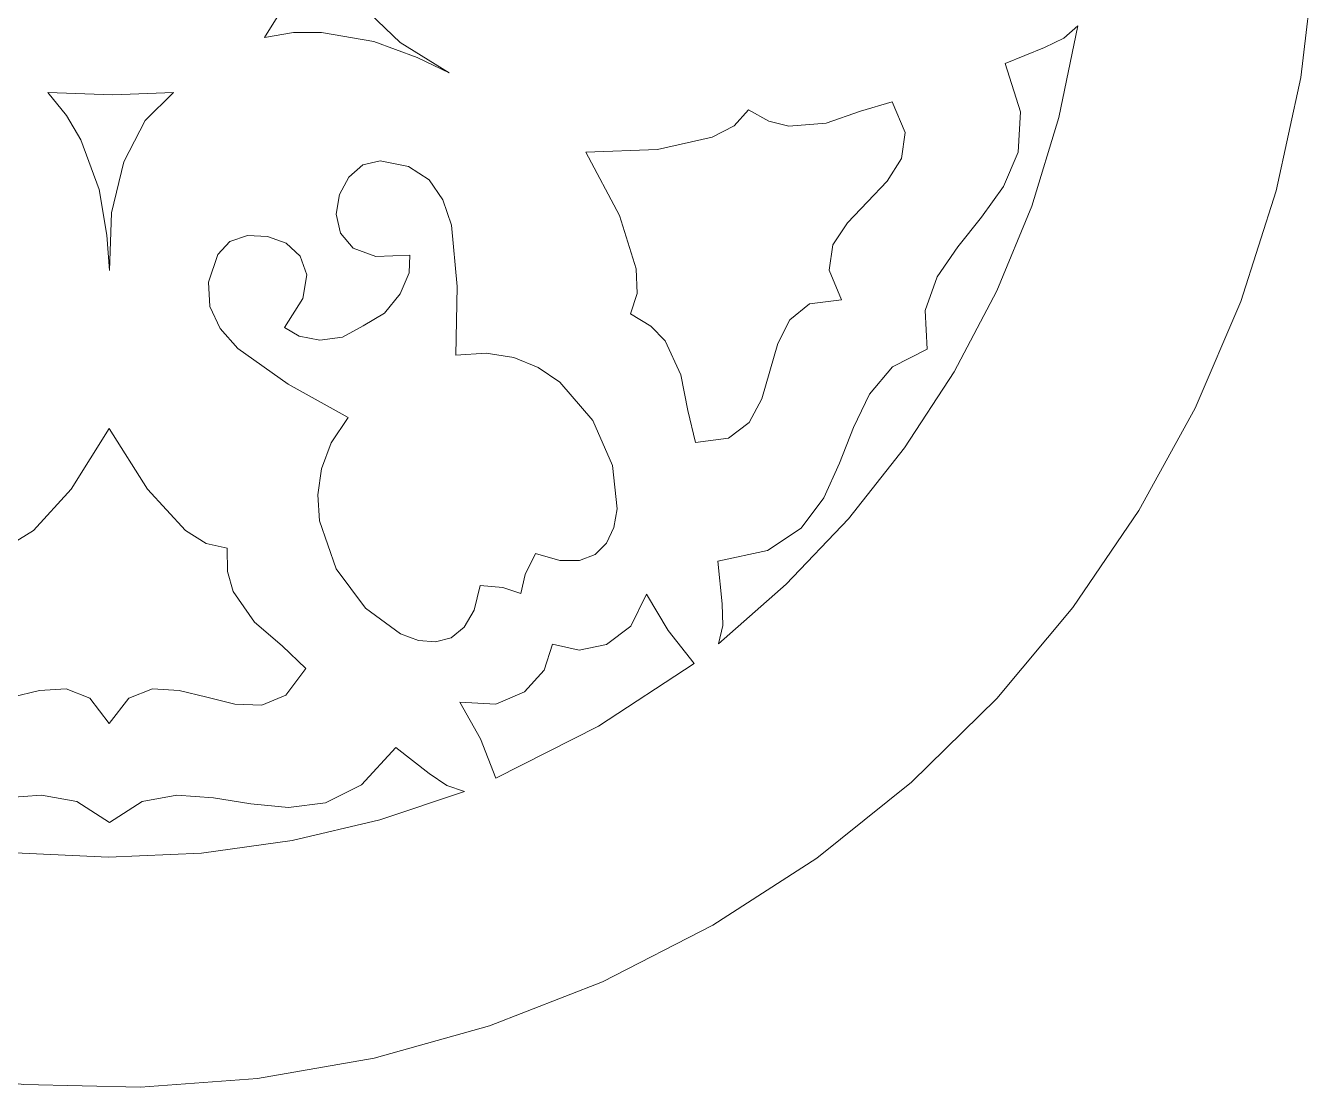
# Model space of a CAD drawing. Header units: millimetres. Extents: x -177 to 176, y -151 to 151.
# Drawn here: x -140.76 to -101.15, y -149.84 to -117.3 of the extents above; entities that cross this region are included whole.
import ezdxf

# ---------------------------------------------------------------- set-up
doc = ezdxf.new("R2010")
doc.units = ezdxf.units.MM
doc.header["$MEASUREMENT"] = 0
doc.layers.add('layer 1', color=7, linetype='Continuous')

msp = doc.modelspace()

# ---------------------------------------------------------------- linework, layer by layer
at = {"layer": 'layer 1', "color": 1, "lineweight": 9}
for points, knots in [([(-119.6894, -144.8774), (-119.6894, -144.8774), (-123.0697, -146.6079), (-123.0697, -146.6079), (-123.0697, -146.6079), (-123.0697, -146.6079), (-126.5404, -147.9629), (-126.5404, -147.9629), (-126.5404, -147.9629), (-126.5404, -147.9629), (-130.0762, -148.9488), (-130.0762, -148.9488), (-130.0762, -148.9488), (-130.0762, -148.9488), (-133.6514, -149.5725), (-133.6514, -149.5725), (-133.6514, -149.5725), (-133.6514, -149.5725), (-137.2407, -149.8411), (-137.2407, -149.8411), (-137.2407, -149.8411), (-137.2407, -149.8411), (-140.8183, -149.7614), (-140.8183, -149.7614), (-140.8183, -149.7614), (-140.8183, -149.7614), (-144.3591, -149.3399), (-144.3591, -149.3399), (-144.3591, -149.3399), (-144.3591, -149.3399), (-147.8375, -148.5835), (-147.8375, -148.5835), (-147.8375, -148.5835), (-147.8375, -148.5835), (-151.2281, -147.4994), (-151.2281, -147.4994), (-151.2281, -147.4994), (-151.2281, -147.4994), (-154.5052, -146.0941), (-154.5052, -146.0941), (-154.5052, -146.0941), (-154.5052, -146.0941), (-157.6436, -144.3744), (-157.6436, -144.3744), (-157.6436, -144.3744), (-157.6436, -144.3744), (-160.6177, -142.3472), (-160.6177, -142.3472), (-160.6177, -142.3472), (-160.6177, -142.3472), (-163.402, -140.0195), (-163.402, -140.0195), (-163.402, -140.0195), (-163.402, -140.0195), (-165.9714, -137.3979), (-165.9714, -137.3979), (-165.9714, -137.3979), (-165.9714, -137.3979), (-168.2997, -134.4892), (-168.2997, -134.4892), (-168.2997, -134.4892), (-168.2997, -134.4892), (-170.3619, -131.3004), (-170.3619, -131.3004), (-170.3619, -131.3004), (-170.3619, -131.3004), (-172.0925, -127.92), (-172.0925, -127.92), (-172.0925, -127.92), (-172.0925, -127.92), (-173.4473, -124.4491), (-173.4473, -124.4491), (-173.4473, -124.4491), (-173.4473, -124.4491), (-174.4333, -120.9133), (-174.4333, -120.9133), (-174.4333, -120.9133), (-174.4333, -120.9133), (-175.0571, -117.3383), (-175.0571, -117.3383), (-175.0571, -117.3383), (-175.0571, -117.3383), (-175.3258, -113.749), (-175.3258, -113.749), (-175.3258, -113.749), (-175.3258, -113.749), (-175.2459, -110.1712), (-175.2459, -110.1712), (-175.2459, -110.1712), (-175.2459, -110.1712), (-174.8244, -106.6304), (-174.8244, -106.6304), (-174.8244, -106.6304), (-174.8244, -106.6304), (-174.0683, -103.1522), (-174.0683, -103.1522), (-174.0683, -103.1522), (-174.0683, -103.1522), (-172.984, -99.7615), (-172.984, -99.7615), (-172.984, -99.7615), (-172.984, -99.7615), (-171.5786, -96.4844), (-171.5786, -96.4844), (-171.5786, -96.4844), (-171.5786, -96.4844), (-169.8591, -93.346), (-169.8591, -93.346), (-169.8591, -93.346), (-169.8591, -93.346), (-167.8317, -90.372), (-167.8317, -90.372), (-167.8317, -90.372), (-167.8317, -90.372), (-165.5041, -87.5876), (-165.5041, -87.5876), (-165.5041, -87.5876), (-165.5041, -87.5876), (-162.8824, -85.0184), (-162.8824, -85.0184), (-162.8824, -85.0184), (-162.8824, -85.0184), (-159.9738, -82.69), (-159.9738, -82.69), (-159.9738, -82.69), (-159.9738, -82.69), (-156.7848, -80.6279), (-156.7848, -80.6279), (-156.7848, -80.6279), (-156.7848, -80.6279), (-153.4044, -78.8973), (-153.4044, -78.8973), (-153.4044, -78.8973), (-153.4044, -78.8973), (-149.9338, -77.5423), (-149.9338, -77.5423), (-149.9338, -77.5423), (-149.9338, -77.5423), (-146.398, -76.5565), (-146.398, -76.5565), (-146.398, -76.5565), (-146.398, -76.5565), (-142.8228, -75.9325), (-142.8228, -75.9325), (-142.8228, -75.9325), (-142.8228, -75.9325), (-139.2336, -75.6639), (-139.2336, -75.6639), (-139.2336, -75.6639), (-139.2336, -75.6639), (-135.656, -75.7439), (-135.656, -75.7439), (-135.656, -75.7439), (-135.656, -75.7439), (-132.115, -76.1652), (-132.115, -76.1652), (-132.115, -76.1652), (-132.115, -76.1652), (-128.6367, -76.9214), (-128.6367, -76.9214), (-128.6367, -76.9214), (-128.6367, -76.9214), (-125.2461, -78.0057), (-125.2461, -78.0057), (-125.2461, -78.0057), (-125.2461, -78.0057), (-121.969, -79.4112), (-121.969, -79.4112), (-121.969, -79.4112), (-121.969, -79.4112), (-118.8306, -81.1306), (-118.8306, -81.1306), (-118.8306, -81.1306), (-118.8306, -81.1306), (-115.8564, -83.1578), (-115.8564, -83.1578), (-115.8564, -83.1578), (-115.8564, -83.1578), (-113.0723, -85.4857), (-113.0723, -85.4857), (-113.0723, -85.4857), (-113.0723, -85.4857), (-110.5031, -88.1072), (-110.5031, -88.1072), (-110.5031, -88.1072), (-110.5031, -88.1072), (-108.1744, -91.016), (-108.1744, -91.016), (-108.1744, -91.016), (-108.1744, -91.016), (-106.1122, -94.2048), (-106.1122, -94.2048), (-106.1122, -94.2048), (-106.1122, -94.2048), (-104.3816, -97.5852), (-104.3816, -97.5852), (-104.3816, -97.5852), (-104.3816, -97.5852), (-103.0269, -101.0559), (-103.0269, -101.0559), (-103.0269, -101.0559), (-103.0269, -101.0559), (-102.0408, -104.5917), (-102.0408, -104.5917), (-102.0408, -104.5917), (-102.0408, -104.5917), (-101.4171, -108.1669), (-101.4171, -108.1669), (-101.4171, -108.1669), (-101.4171, -108.1669), (-101.1485, -111.7559), (-101.1485, -111.7559), (-101.1485, -111.7559), (-101.1485, -111.7559), (-101.2283, -115.3338), (-101.2283, -115.3338), (-101.2283, -115.3338), (-101.2283, -115.3338), (-101.6498, -118.8746), (-101.6498, -118.8746), (-101.6498, -118.8746), (-101.6498, -118.8746), (-102.406, -122.3528), (-102.406, -122.3528), (-102.406, -122.3528), (-102.406, -122.3528), (-103.4902, -125.7435), (-103.4902, -125.7435), (-103.4902, -125.7435), (-103.4902, -125.7435), (-104.8955, -129.0206), (-104.8955, -129.0206), (-104.8955, -129.0206), (-104.8955, -129.0206), (-106.6151, -132.1592), (-106.6151, -132.1592), (-106.6151, -132.1592), (-106.6151, -132.1592), (-108.6423, -135.1332), (-108.6423, -135.1332), (-108.6423, -135.1332), (-108.6423, -135.1332), (-110.9702, -137.9176), (-110.9702, -137.9176), (-110.9702, -137.9176), (-110.9702, -137.9176), (-113.5919, -140.4867), (-113.5919, -140.4867), (-113.5919, -140.4867), (-113.5919, -140.4867), (-116.5005, -142.8151), (-116.5005, -142.8151), (-116.5005, -142.8151), (-116.5005, -142.8151), (-119.6894, -144.8774), (-119.6894, -144.8774), (-119.6894, -144.8774), (-119.6894, -144.8774), (-119.6894, -144.8774), (-119.6894, -144.8774)], [0, 0, 0, 0, 0.0151515, 0.0151515, 0.0151515, 0.0151515, 0.030303, 0.030303, 0.030303, 0.030303, 0.0454545, 0.0454545, 0.0454545, 0.0454545, 0.0606061, 0.0606061, 0.0606061, 0.0606061, 0.0757576, 0.0757576, 0.0757576, 0.0757576, 0.0909091, 0.0909091, 0.0909091, 0.0909091, 0.1060606, 0.1060606, 0.1060606, 0.1060606, 0.1212121, 0.1212121, 0.1212121, 0.1212121, 0.1363636, 0.1363636, 0.1363636, 0.1363636, 0.1515152, 0.1515152, 0.1515152, 0.1515152, 0.1666667, 0.1666667, 0.1666667, 0.1666667, 0.1818182, 0.1818182, 0.1818182, 0.1818182, 0.1969697, 0.1969697, 0.1969697, 0.1969697, 0.2121212, 0.2121212, 0.2121212, 0.2121212, 0.2272727, 0.2272727, 0.2272727, 0.2272727, 0.2424242, 0.2424242, 0.2424242, 0.2424242, 0.2575758, 0.2575758, 0.2575758, 0.2575758, 0.2727273, 0.2727273, 0.2727273, 0.2727273, 0.2878788, 0.2878788, 0.2878788, 0.2878788, 0.3030303, 0.3030303, 0.3030303, 0.3030303, 0.3181818, 0.3181818, 0.3181818, 0.3181818, 0.3333333, 0.3333333, 0.3333333, 0.3333333, 0.3484848, 0.3484848, 0.3484848, 0.3484848, 0.3636364, 0.3636364, 0.3636364, 0.3636364, 0.3787879, 0.3787879, 0.3787879, 0.3787879, 0.3939394, 0.3939394, 0.3939394, 0.3939394, 0.4090909, 0.4090909, 0.4090909, 0.4090909, 0.4242424, 0.4242424, 0.4242424, 0.4242424, 0.4393939, 0.4393939, 0.4393939, 0.4393939, 0.4545455, 0.4545455, 0.4545455, 0.4545455, 0.469697, 0.469697, 0.469697, 0.469697, 0.4848485, 0.4848485, 0.4848485, 0.4848485, 0.5, 0.5, 0.5, 0.5, 0.5151515, 0.5151515, 0.5151515, 0.5151515, 0.530303, 0.530303, 0.530303, 0.530303, 0.5454545, 0.5454545, 0.5454545, 0.5454545, 0.5606061, 0.5606061, 0.5606061, 0.5606061, 0.5757576, 0.5757576, 0.5757576, 0.5757576, 0.5909091, 0.5909091, 0.5909091, 0.5909091, 0.6060606, 0.6060606, 0.6060606, 0.6060606, 0.6212121, 0.6212121, 0.6212121, 0.6212121, 0.6363636, 0.6363636, 0.6363636, 0.6363636, 0.6515152, 0.6515152, 0.6515152, 0.6515152, 0.6666667, 0.6666667, 0.6666667, 0.6666667, 0.6818182, 0.6818182, 0.6818182, 0.6818182, 0.6969697, 0.6969697, 0.6969697, 0.6969697, 0.7121212, 0.7121212, 0.7121212, 0.7121212, 0.7272727, 0.7272727, 0.7272727, 0.7272727, 0.7424242, 0.7424242, 0.7424242, 0.7424242, 0.7575758, 0.7575758, 0.7575758, 0.7575758, 0.7727273, 0.7727273, 0.7727273, 0.7727273, 0.7878788, 0.7878788, 0.7878788, 0.7878788, 0.8030303, 0.8030303, 0.8030303, 0.8030303, 0.8181818, 0.8181818, 0.8181818, 0.8181818, 0.8333333, 0.8333333, 0.8333333, 0.8333333, 0.8484848, 0.8484848, 0.8484848, 0.8484848, 0.8636364, 0.8636364, 0.8636364, 0.8636364, 0.8787879, 0.8787879, 0.8787879, 0.8787879, 0.8939394, 0.8939394, 0.8939394, 0.8939394, 0.9090909, 0.9090909, 0.9090909, 0.9090909, 0.9242424, 0.9242424, 0.9242424, 0.9242424, 0.9393939, 0.9393939, 0.9393939, 0.9393939, 0.9545455, 0.9545455, 0.9545455, 0.9545455, 0.969697, 0.969697, 0.969697, 0.969697, 1, 1, 1, 1]), ([(-132.3855, -115.9598), (-132.3855, -115.9598), (-133.4447, -117.6485), (-133.4447, -117.6485), (-133.4447, -117.6485), (-133.4447, -117.6485), (-132.5524, -117.5038), (-132.5524, -117.5038), (-132.5524, -117.5038), (-132.5524, -117.5038), (-131.6873, -117.4955), (-131.6873, -117.4955), (-131.6873, -117.4955), (-131.6873, -117.4955), (-130.0898, -117.777), (-130.0898, -117.777), (-130.0898, -117.777), (-130.0898, -117.777), (-128.752, -118.2663), (-128.752, -118.2663), (-128.752, -118.2663), (-128.752, -118.2663), (-127.7732, -118.7382), (-127.7732, -118.7382), (-127.7732, -118.7382), (-127.7732, -118.7382), (-129.2735, -117.8111), (-129.2735, -117.8111), (-129.2735, -117.8111), (-129.2735, -117.8111), (-130.44, -116.6967), (-130.44, -116.6967), (-130.44, -116.6967), (-130.44, -116.6967), (-131.2099, -115.4978), (-131.2099, -115.4978), (-131.2099, -115.4978), (-131.2099, -115.4978), (-131.5214, -114.3173), (-131.5214, -114.3173), (-131.5214, -114.3173), (-131.5214, -114.3173), (-132.3855, -115.9598), (-132.3855, -115.9598), (-132.3855, -115.9598), (-132.3855, -115.9598), (-132.3855, -115.9598), (-132.3855, -115.9598)], [0, 0, 0, 0, 0.0769231, 0.0769231, 0.0769231, 0.0769231, 0.1538462, 0.1538462, 0.1538462, 0.1538462, 0.2307692, 0.2307692, 0.2307692, 0.2307692, 0.3076923, 0.3076923, 0.3076923, 0.3076923, 0.3846154, 0.3846154, 0.3846154, 0.3846154, 0.4615385, 0.4615385, 0.4615385, 0.4615385, 0.5384615, 0.5384615, 0.5384615, 0.5384615, 0.6153846, 0.6153846, 0.6153846, 0.6153846, 0.6923077, 0.6923077, 0.6923077, 0.6923077, 0.7692308, 0.7692308, 0.7692308, 0.7692308, 0.8461538, 0.8461538, 0.8461538, 0.8461538, 1, 1, 1, 1]), ([(-108.4952, -117.2997), (-108.4952, -117.2997), (-108.9199, -117.6762), (-108.9199, -117.6762), (-108.9199, -117.6762), (-108.9199, -117.6762), (-109.5132, -117.964), (-109.5132, -117.964), (-109.5132, -117.964), (-109.5132, -117.964), (-110.7207, -118.4501), (-110.7207, -118.4501), (-110.7207, -118.4501), (-110.7207, -118.4501), (-110.25, -119.9314), (-110.25, -119.9314), (-110.25, -119.9314), (-110.25, -119.9314), (-110.3207, -121.1652), (-110.3207, -121.1652), (-110.3207, -121.1652), (-110.3207, -121.1652), (-110.7722, -122.2203), (-110.7722, -122.2203), (-110.7722, -122.2203), (-110.7722, -122.2203), (-111.4435, -123.1647), (-111.4435, -123.1647), (-111.4435, -123.1647), (-111.4435, -123.1647), (-112.1742, -124.0673), (-112.1742, -124.0673), (-112.1742, -124.0673), (-112.1742, -124.0673), (-112.8031, -124.9964), (-112.8031, -124.9964), (-112.8031, -124.9964), (-112.8031, -124.9964), (-113.1697, -126.0208), (-113.1697, -126.0208), (-113.1697, -126.0208), (-113.1697, -126.0208), (-113.113, -127.2087), (-113.113, -127.2087), (-113.113, -127.2087), (-113.113, -127.2087), (-114.1714, -127.756), (-114.1714, -127.756), (-114.1714, -127.756), (-114.1714, -127.756), (-114.879, -128.5921), (-114.879, -128.5921), (-114.879, -128.5921), (-114.879, -128.5921), (-115.3744, -129.6102), (-115.3744, -129.6102), (-115.3744, -129.6102), (-115.3744, -129.6102), (-115.7967, -130.7045), (-115.7967, -130.7045), (-115.7967, -130.7045), (-115.7967, -130.7045), (-116.2848, -131.7685), (-116.2848, -131.7685), (-116.2848, -131.7685), (-116.2848, -131.7685), (-116.9777, -132.6961), (-116.9777, -132.6961), (-116.9777, -132.6961), (-116.9777, -132.6961), (-118.0146, -133.3806), (-118.0146, -133.3806), (-118.0146, -133.3806), (-118.0146, -133.3806), (-119.5345, -133.7161), (-119.5345, -133.7161), (-119.5345, -133.7161), (-119.5345, -133.7161), (-119.3984, -135.0172), (-119.3984, -135.0172), (-119.3984, -135.0172), (-119.3984, -135.0172), (-119.3829, -135.683), (-119.3829, -135.683), (-119.3829, -135.683), (-119.3829, -135.683), (-119.5113, -136.2429), (-119.5113, -136.2429), (-119.5113, -136.2429), (-119.5113, -136.2429), (-117.4336, -134.421), (-117.4336, -134.421), (-117.4336, -134.421), (-117.4336, -134.421), (-115.5262, -132.4133), (-115.5262, -132.4133), (-115.5262, -132.4133), (-115.5262, -132.4133), (-113.8049, -130.2353), (-113.8049, -130.2353), (-113.8049, -130.2353), (-113.8049, -130.2353), (-112.284, -127.9009), (-112.284, -127.9009), (-112.284, -127.9009), (-112.284, -127.9009), (-110.9779, -125.4254), (-110.9779, -125.4254), (-110.9779, -125.4254), (-110.9779, -125.4254), (-109.9013, -122.8236), (-109.9013, -122.8236), (-109.9013, -122.8236), (-109.9013, -122.8236), (-109.0687, -120.1101), (-109.0687, -120.1101), (-109.0687, -120.1101), (-109.0687, -120.1101), (-108.4952, -117.2997), (-108.4952, -117.2997), (-108.4952, -117.2997), (-108.4952, -117.2997), (-108.4952, -117.2997), (-108.4952, -117.2997)], [0, 0, 0, 0, 0.03125, 0.03125, 0.03125, 0.03125, 0.0625, 0.0625, 0.0625, 0.0625, 0.09375, 0.09375, 0.09375, 0.09375, 0.125, 0.125, 0.125, 0.125, 0.15625, 0.15625, 0.15625, 0.15625, 0.1875, 0.1875, 0.1875, 0.1875, 0.21875, 0.21875, 0.21875, 0.21875, 0.25, 0.25, 0.25, 0.25, 0.28125, 0.28125, 0.28125, 0.28125, 0.3125, 0.3125, 0.3125, 0.3125, 0.34375, 0.34375, 0.34375, 0.34375, 0.375, 0.375, 0.375, 0.375, 0.40625, 0.40625, 0.40625, 0.40625, 0.4375, 0.4375, 0.4375, 0.4375, 0.46875, 0.46875, 0.46875, 0.46875, 0.5, 0.5, 0.5, 0.5, 0.53125, 0.53125, 0.53125, 0.53125, 0.5625, 0.5625, 0.5625, 0.5625, 0.59375, 0.59375, 0.59375, 0.59375, 0.625, 0.625, 0.625, 0.625, 0.65625, 0.65625, 0.65625, 0.65625, 0.6875, 0.6875, 0.6875, 0.6875, 0.71875, 0.71875, 0.71875, 0.71875, 0.75, 0.75, 0.75, 0.75, 0.78125, 0.78125, 0.78125, 0.78125, 0.8125, 0.8125, 0.8125, 0.8125, 0.84375, 0.84375, 0.84375, 0.84375, 0.875, 0.875, 0.875, 0.875, 0.90625, 0.90625, 0.90625, 0.90625, 0.9375, 0.9375, 0.9375, 0.9375, 1, 1, 1, 1]), ([(-138.091, -119.4135), (-138.091, -119.4135), (-140.083, -119.3404), (-140.083, -119.3404), (-140.083, -119.3404), (-140.083, -119.3404), (-139.5113, -120.0408), (-139.5113, -120.0408), (-139.5113, -120.0408), (-139.5113, -120.0408), (-139.0719, -120.7858), (-139.0719, -120.7858), (-139.0719, -120.7858), (-139.0719, -120.7858), (-138.5167, -122.3097), (-138.5167, -122.3097), (-138.5167, -122.3097), (-138.5167, -122.3097), (-138.2717, -123.7133), (-138.2717, -123.7133), (-138.2717, -123.7133), (-138.2717, -123.7133), (-138.191, -124.797), (-138.191, -124.797), (-138.191, -124.797), (-138.191, -124.797), (-138.1383, -123.034), (-138.1383, -123.034), (-138.1383, -123.034), (-138.1383, -123.034), (-137.7563, -121.4667), (-137.7563, -121.4667), (-137.7563, -121.4667), (-137.7563, -121.4667), (-137.1031, -120.2003), (-137.1031, -120.2003), (-137.1031, -120.2003), (-137.1031, -120.2003), (-136.2364, -119.3404), (-136.2364, -119.3404), (-136.2364, -119.3404), (-136.2364, -119.3404), (-138.091, -119.4135), (-138.091, -119.4135), (-138.091, -119.4135), (-138.091, -119.4135), (-138.091, -119.4135), (-138.091, -119.4135)], [0, 0, 0, 0, 0.0769231, 0.0769231, 0.0769231, 0.0769231, 0.1538462, 0.1538462, 0.1538462, 0.1538462, 0.2307692, 0.2307692, 0.2307692, 0.2307692, 0.3076923, 0.3076923, 0.3076923, 0.3076923, 0.3846154, 0.3846154, 0.3846154, 0.3846154, 0.4615385, 0.4615385, 0.4615385, 0.4615385, 0.5384615, 0.5384615, 0.5384615, 0.5384615, 0.6153846, 0.6153846, 0.6153846, 0.6153846, 0.6923077, 0.6923077, 0.6923077, 0.6923077, 0.7692308, 0.7692308, 0.7692308, 0.7692308, 0.8461538, 0.8461538, 0.8461538, 0.8461538, 1, 1, 1, 1]), ([(-115.7423, -125.6948), (-115.7423, -125.6948), (-116.7202, -125.8212), (-116.7202, -125.8212), (-116.7202, -125.8212), (-116.7202, -125.8212), (-117.3291, -126.3084), (-117.3291, -126.3084), (-117.3291, -126.3084), (-117.3291, -126.3084), (-117.6937, -127.036), (-117.6937, -127.036), (-117.6937, -127.036), (-117.6937, -127.036), (-117.9386, -127.8835), (-117.9386, -127.8835), (-117.9386, -127.8835), (-117.9386, -127.8835), (-118.1885, -128.731), (-118.1885, -128.731), (-118.1885, -128.731), (-118.1885, -128.731), (-118.5683, -129.4577), (-118.5683, -129.4577), (-118.5683, -129.4577), (-118.5683, -129.4577), (-119.2028, -129.9437), (-119.2028, -129.9437), (-119.2028, -129.9437), (-119.2028, -129.9437), (-120.2166, -130.0689), (-120.2166, -130.0689), (-120.2166, -130.0689), (-120.2166, -130.0689), (-120.4547, -129.0885), (-120.4547, -129.0885), (-120.4547, -129.0885), (-120.4547, -129.0885), (-120.6675, -127.9949), (-120.6675, -127.9949), (-120.6675, -127.9949), (-120.6675, -127.9949), (-121.1533, -126.9534), (-121.1533, -126.9534), (-121.1533, -126.9534), (-121.1533, -126.9534), (-121.592, -126.5041), (-121.592, -126.5041), (-121.592, -126.5041), (-121.592, -126.5041), (-122.2107, -126.1298), (-122.2107, -126.1298), (-122.2107, -126.1298), (-122.2107, -126.1298), (-122.0072, -125.5058), (-122.0072, -125.5058), (-122.0072, -125.5058), (-122.0072, -125.5058), (-122.0392, -124.7512), (-122.0392, -124.7512), (-122.0392, -124.7512), (-122.0392, -124.7512), (-122.5526, -123.1133), (-122.5526, -123.1133), (-122.5526, -123.1133), (-122.5526, -123.1133), (-123.5796, -121.1697), (-123.5796, -121.1697), (-123.5796, -121.1697), (-123.5796, -121.1697), (-121.3822, -121.086), (-121.3822, -121.086), (-121.3822, -121.086), (-121.3822, -121.086), (-119.7064, -120.7106), (-119.7064, -120.7106), (-119.7064, -120.7106), (-119.7064, -120.7106), (-119.0369, -120.3607), (-119.0369, -120.3607), (-119.0369, -120.3607), (-119.0369, -120.3607), (-118.598, -119.8725), (-118.598, -119.8725), (-118.598, -119.8725), (-118.598, -119.8725), (-117.9644, -120.2212), (-117.9644, -120.2212), (-117.9644, -120.2212), (-117.9644, -120.2212), (-117.3559, -120.3764), (-117.3559, -120.3764), (-117.3559, -120.3764), (-117.3559, -120.3764), (-116.211, -120.2763), (-116.211, -120.2763), (-116.211, -120.2763), (-116.211, -120.2763), (-115.1576, -119.9138), (-115.1576, -119.9138), (-115.1576, -119.9138), (-115.1576, -119.9138), (-114.1897, -119.6297), (-114.1897, -119.6297), (-114.1897, -119.6297), (-114.1897, -119.6297), (-113.7911, -120.5704), (-113.7911, -120.5704), (-113.7911, -120.5704), (-113.7911, -120.5704), (-113.895, -121.3632), (-113.895, -121.3632), (-113.895, -121.3632), (-113.895, -121.3632), (-114.3348, -122.0561), (-114.3348, -122.0561), (-114.3348, -122.0561), (-114.3348, -122.0561), (-114.9439, -122.6967), (-114.9439, -122.6967), (-114.9439, -122.6967), (-114.9439, -122.6967), (-115.5558, -123.333), (-115.5558, -123.333), (-115.5558, -123.333), (-115.5558, -123.333), (-116.004, -124.0131), (-116.004, -124.0131), (-116.004, -124.0131), (-116.004, -124.0131), (-116.1214, -124.7843), (-116.1214, -124.7843), (-116.1214, -124.7843), (-116.1214, -124.7843), (-115.7423, -125.6948), (-115.7423, -125.6948), (-115.7423, -125.6948), (-115.7423, -125.6948), (-115.7423, -125.6948), (-115.7423, -125.6948)], [0, 0, 0, 0, 0.0277778, 0.0277778, 0.0277778, 0.0277778, 0.0555556, 0.0555556, 0.0555556, 0.0555556, 0.0833333, 0.0833333, 0.0833333, 0.0833333, 0.1111111, 0.1111111, 0.1111111, 0.1111111, 0.1388889, 0.1388889, 0.1388889, 0.1388889, 0.1666667, 0.1666667, 0.1666667, 0.1666667, 0.1944444, 0.1944444, 0.1944444, 0.1944444, 0.2222222, 0.2222222, 0.2222222, 0.2222222, 0.25, 0.25, 0.25, 0.25, 0.2777778, 0.2777778, 0.2777778, 0.2777778, 0.3055556, 0.3055556, 0.3055556, 0.3055556, 0.3333333, 0.3333333, 0.3333333, 0.3333333, 0.3611111, 0.3611111, 0.3611111, 0.3611111, 0.3888889, 0.3888889, 0.3888889, 0.3888889, 0.4166667, 0.4166667, 0.4166667, 0.4166667, 0.4444444, 0.4444444, 0.4444444, 0.4444444, 0.4722222, 0.4722222, 0.4722222, 0.4722222, 0.5, 0.5, 0.5, 0.5, 0.5277778, 0.5277778, 0.5277778, 0.5277778, 0.5555556, 0.5555556, 0.5555556, 0.5555556, 0.5833333, 0.5833333, 0.5833333, 0.5833333, 0.6111111, 0.6111111, 0.6111111, 0.6111111, 0.6388889, 0.6388889, 0.6388889, 0.6388889, 0.6666667, 0.6666667, 0.6666667, 0.6666667, 0.6944444, 0.6944444, 0.6944444, 0.6944444, 0.7222222, 0.7222222, 0.7222222, 0.7222222, 0.75, 0.75, 0.75, 0.75, 0.7777778, 0.7777778, 0.7777778, 0.7777778, 0.8055556, 0.8055556, 0.8055556, 0.8055556, 0.8333333, 0.8333333, 0.8333333, 0.8333333, 0.8611111, 0.8611111, 0.8611111, 0.8611111, 0.8888889, 0.8888889, 0.8888889, 0.8888889, 0.9166667, 0.9166667, 0.9166667, 0.9166667, 0.9444444, 0.9444444, 0.9444444, 0.9444444, 1, 1, 1, 1]), ([(-130.4104, -126.491), (-130.4104, -126.491), (-131.0447, -126.8437), (-131.0447, -126.8437), (-131.0447, -126.8437), (-131.0447, -126.8437), (-131.7394, -126.9344), (-131.7394, -126.9344), (-131.7394, -126.9344), (-131.7394, -126.9344), (-132.373, -126.816), (-132.373, -126.816), (-132.373, -126.816), (-132.373, -126.816), (-132.8241, -126.5421), (-132.8241, -126.5421), (-132.8241, -126.5421), (-132.8241, -126.5421), (-132.2643, -125.6611), (-132.2643, -125.6611), (-132.2643, -125.6611), (-132.2643, -125.6611), (-132.1365, -124.9307), (-132.1365, -124.9307), (-132.1365, -124.9307), (-132.1365, -124.9307), (-132.3413, -124.3616), (-132.3413, -124.3616), (-132.3413, -124.3616), (-132.3413, -124.3616), (-132.7794, -123.9646), (-132.7794, -123.9646), (-132.7794, -123.9646), (-132.7794, -123.9646), (-133.3513, -123.7502), (-133.3513, -123.7502), (-133.3513, -123.7502), (-133.3513, -123.7502), (-133.9576, -123.7293), (-133.9576, -123.7293), (-133.9576, -123.7293), (-133.9576, -123.7293), (-134.4987, -123.9125), (-134.4987, -123.9125), (-134.4987, -123.9125), (-134.4987, -123.9125), (-134.8755, -124.3099), (-134.8755, -124.3099), (-134.8755, -124.3099), (-134.8755, -124.3099), (-135.1562, -125.1522), (-135.1562, -125.1522), (-135.1562, -125.1522), (-135.1562, -125.1522), (-135.1141, -125.903), (-135.1141, -125.903), (-135.1141, -125.903), (-135.1141, -125.903), (-134.7991, -126.5769), (-134.7991, -126.5769), (-134.7991, -126.5769), (-134.7991, -126.5769), (-134.2612, -127.1885), (-134.2612, -127.1885), (-134.2612, -127.1885), (-134.2612, -127.1885), (-132.716, -128.2825), (-132.716, -128.2825), (-132.716, -128.2825), (-132.716, -128.2825), (-130.8783, -129.3009), (-130.8783, -129.3009), (-130.8783, -129.3009), (-130.8783, -129.3009), (-131.3942, -130.0781), (-131.3942, -130.0781), (-131.3942, -130.0781), (-131.3942, -130.0781), (-131.696, -130.8777), (-131.696, -130.8777), (-131.696, -130.8777), (-131.696, -130.8777), (-131.8071, -131.6818), (-131.8071, -131.6818), (-131.8071, -131.6818), (-131.8071, -131.6818), (-131.752, -132.4728), (-131.752, -132.4728), (-131.752, -132.4728), (-131.752, -132.4728), (-131.2381, -133.9439), (-131.2381, -133.9439), (-131.2381, -133.9439), (-131.2381, -133.9439), (-130.3458, -135.1487), (-130.3458, -135.1487), (-130.3458, -135.1487), (-130.3458, -135.1487), (-129.2669, -135.9442), (-129.2669, -135.9442), (-129.2669, -135.9442), (-129.2669, -135.9442), (-128.7172, -136.1442), (-128.7172, -136.1442), (-128.7172, -136.1442), (-128.7172, -136.1442), (-128.1928, -136.1885), (-128.1928, -136.1885), (-128.1928, -136.1885), (-128.1928, -136.1885), (-127.7174, -136.0593), (-127.7174, -136.0593), (-127.7174, -136.0593), (-127.7174, -136.0593), (-127.3151, -135.7389), (-127.3151, -135.7389), (-127.3151, -135.7389), (-127.3151, -135.7389), (-127.0096, -135.2093), (-127.0096, -135.2093), (-127.0096, -135.2093), (-127.0096, -135.2093), (-126.8253, -134.4529), (-126.8253, -134.4529), (-126.8253, -134.4529), (-126.8253, -134.4529), (-126.1296, -134.52), (-126.1296, -134.52), (-126.1296, -134.52), (-126.1296, -134.52), (-125.5773, -134.7056), (-125.5773, -134.7056), (-125.5773, -134.7056), (-125.5773, -134.7056), (-125.4418, -134.1229), (-125.4418, -134.1229), (-125.4418, -134.1229), (-125.4418, -134.1229), (-125.1315, -133.4751), (-125.1315, -133.4751), (-125.1315, -133.4751), (-125.1315, -133.4751), (-124.3842, -133.6937), (-124.3842, -133.6937), (-124.3842, -133.6937), (-124.3842, -133.6937), (-123.773, -133.694), (-123.773, -133.694), (-123.773, -133.694), (-123.773, -133.694), (-123.2943, -133.5056), (-123.2943, -133.5056), (-123.2943, -133.5056), (-123.2943, -133.5056), (-122.9447, -133.1585), (-122.9447, -133.1585), (-122.9447, -133.1585), (-122.9447, -133.1585), (-122.7208, -132.6822), (-122.7208, -132.6822), (-122.7208, -132.6822), (-122.7208, -132.6822), (-122.6192, -132.1062), (-122.6192, -132.1062), (-122.6192, -132.1062), (-122.6192, -132.1062), (-122.7688, -130.774), (-122.7688, -130.774), (-122.7688, -130.774), (-122.7688, -130.774), (-123.3661, -129.399), (-123.3661, -129.399), (-123.3661, -129.399), (-123.3661, -129.399), (-124.3832, -128.2183), (-124.3832, -128.2183), (-124.3832, -128.2183), (-124.3832, -128.2183), (-125.0405, -127.775), (-125.0405, -127.775), (-125.0405, -127.775), (-125.0405, -127.775), (-125.7927, -127.4693), (-125.7927, -127.4693), (-125.7927, -127.4693), (-125.7927, -127.4693), (-126.6358, -127.3308), (-126.6358, -127.3308), (-126.6358, -127.3308), (-126.6358, -127.3308), (-127.5667, -127.3892), (-127.5667, -127.3892), (-127.5667, -127.3892), (-127.5667, -127.3892), (-127.53, -125.2883), (-127.53, -125.2883), (-127.53, -125.2883), (-127.53, -125.2883), (-127.705, -123.4033), (-127.705, -123.4033), (-127.705, -123.4033), (-127.705, -123.4033), (-127.9655, -122.6315), (-127.9655, -122.6315), (-127.9655, -122.6315), (-127.9655, -122.6315), (-128.3916, -122.0217), (-128.3916, -122.0217), (-128.3916, -122.0217), (-128.3916, -122.0217), (-129.0209, -121.6099), (-129.0209, -121.6099), (-129.0209, -121.6099), (-129.0209, -121.6099), (-129.8906, -121.4319), (-129.8906, -121.4319), (-129.8906, -121.4319), (-129.8906, -121.4319), (-130.4233, -121.5593), (-130.4233, -121.5593), (-130.4233, -121.5593), (-130.4233, -121.5593), (-130.8522, -121.9367), (-130.8522, -121.9367), (-130.8522, -121.9367), (-130.8522, -121.9367), (-131.1373, -122.4722), (-131.1373, -122.4722), (-131.1373, -122.4722), (-131.1373, -122.4722), (-131.2376, -123.0745), (-131.2376, -123.0745), (-131.2376, -123.0745), (-131.2376, -123.0745), (-131.1129, -123.6524), (-131.1129, -123.6524), (-131.1129, -123.6524), (-131.1129, -123.6524), (-130.7225, -124.1142), (-130.7225, -124.1142), (-130.7225, -124.1142), (-130.7225, -124.1142), (-130.0262, -124.3687), (-130.0262, -124.3687), (-130.0262, -124.3687), (-130.0262, -124.3687), (-128.9833, -124.3243), (-128.9833, -124.3243), (-128.9833, -124.3243), (-128.9833, -124.3243), (-128.999, -124.8678), (-128.999, -124.8678), (-128.999, -124.8678), (-128.999, -124.8678), (-129.2739, -125.5109), (-129.2739, -125.5109), (-129.2739, -125.5109), (-129.2739, -125.5109), (-129.7602, -126.1023), (-129.7602, -126.1023), (-129.7602, -126.1023), (-129.7602, -126.1023), (-130.4104, -126.491), (-130.4104, -126.491), (-130.4104, -126.491), (-130.4104, -126.491), (-130.4104, -126.491), (-130.4104, -126.491)], [0, 0, 0, 0, 0.0147059, 0.0147059, 0.0147059, 0.0147059, 0.0294118, 0.0294118, 0.0294118, 0.0294118, 0.0441176, 0.0441176, 0.0441176, 0.0441176, 0.0588235, 0.0588235, 0.0588235, 0.0588235, 0.0735294, 0.0735294, 0.0735294, 0.0735294, 0.0882353, 0.0882353, 0.0882353, 0.0882353, 0.1029412, 0.1029412, 0.1029412, 0.1029412, 0.1176471, 0.1176471, 0.1176471, 0.1176471, 0.1323529, 0.1323529, 0.1323529, 0.1323529, 0.1470588, 0.1470588, 0.1470588, 0.1470588, 0.1617647, 0.1617647, 0.1617647, 0.1617647, 0.1764706, 0.1764706, 0.1764706, 0.1764706, 0.1911765, 0.1911765, 0.1911765, 0.1911765, 0.2058824, 0.2058824, 0.2058824, 0.2058824, 0.2205882, 0.2205882, 0.2205882, 0.2205882, 0.2352941, 0.2352941, 0.2352941, 0.2352941, 0.25, 0.25, 0.25, 0.25, 0.2647059, 0.2647059, 0.2647059, 0.2647059, 0.2794118, 0.2794118, 0.2794118, 0.2794118, 0.2941176, 0.2941176, 0.2941176, 0.2941176, 0.3088235, 0.3088235, 0.3088235, 0.3088235, 0.3235294, 0.3235294, 0.3235294, 0.3235294, 0.3382353, 0.3382353, 0.3382353, 0.3382353, 0.3529412, 0.3529412, 0.3529412, 0.3529412, 0.3676471, 0.3676471, 0.3676471, 0.3676471, 0.3823529, 0.3823529, 0.3823529, 0.3823529, 0.3970588, 0.3970588, 0.3970588, 0.3970588, 0.4117647, 0.4117647, 0.4117647, 0.4117647, 0.4264706, 0.4264706, 0.4264706, 0.4264706, 0.4411765, 0.4411765, 0.4411765, 0.4411765, 0.4558824, 0.4558824, 0.4558824, 0.4558824, 0.4705882, 0.4705882, 0.4705882, 0.4705882, 0.4852941, 0.4852941, 0.4852941, 0.4852941, 0.5, 0.5, 0.5, 0.5, 0.5147059, 0.5147059, 0.5147059, 0.5147059, 0.5294118, 0.5294118, 0.5294118, 0.5294118, 0.5441176, 0.5441176, 0.5441176, 0.5441176, 0.5588235, 0.5588235, 0.5588235, 0.5588235, 0.5735294, 0.5735294, 0.5735294, 0.5735294, 0.5882353, 0.5882353, 0.5882353, 0.5882353, 0.6029412, 0.6029412, 0.6029412, 0.6029412, 0.6176471, 0.6176471, 0.6176471, 0.6176471, 0.6323529, 0.6323529, 0.6323529, 0.6323529, 0.6470588, 0.6470588, 0.6470588, 0.6470588, 0.6617647, 0.6617647, 0.6617647, 0.6617647, 0.6764706, 0.6764706, 0.6764706, 0.6764706, 0.6911765, 0.6911765, 0.6911765, 0.6911765, 0.7058824, 0.7058824, 0.7058824, 0.7058824, 0.7205882, 0.7205882, 0.7205882, 0.7205882, 0.7352941, 0.7352941, 0.7352941, 0.7352941, 0.75, 0.75, 0.75, 0.75, 0.7647059, 0.7647059, 0.7647059, 0.7647059, 0.7794118, 0.7794118, 0.7794118, 0.7794118, 0.7941176, 0.7941176, 0.7941176, 0.7941176, 0.8088235, 0.8088235, 0.8088235, 0.8088235, 0.8235294, 0.8235294, 0.8235294, 0.8235294, 0.8382353, 0.8382353, 0.8382353, 0.8382353, 0.8529412, 0.8529412, 0.8529412, 0.8529412, 0.8676471, 0.8676471, 0.8676471, 0.8676471, 0.8823529, 0.8823529, 0.8823529, 0.8823529, 0.8970588, 0.8970588, 0.8970588, 0.8970588, 0.9117647, 0.9117647, 0.9117647, 0.9117647, 0.9264706, 0.9264706, 0.9264706, 0.9264706, 0.9411765, 0.9411765, 0.9411765, 0.9411765, 0.9558824, 0.9558824, 0.9558824, 0.9558824, 0.9705882, 0.9705882, 0.9705882, 0.9705882, 1, 1, 1, 1]), ([(-138.2, -138.6942), (-138.2, -138.6942), (-138.7986, -137.9105), (-138.7986, -137.9105), (-138.7986, -137.9105), (-138.7986, -137.9105), (-139.5248, -137.6269), (-139.5248, -137.6269), (-139.5248, -137.6269), (-139.5248, -137.6269), (-140.3373, -137.6748), (-140.3373, -137.6748), (-140.3373, -137.6748), (-140.3373, -137.6748), (-141.1937, -137.8866), (-141.1937, -137.8866), (-141.1937, -137.8866), (-141.1937, -137.8866), (-142.0524, -138.0938), (-142.0524, -138.0938), (-142.0524, -138.0938), (-142.0524, -138.0938), (-142.872, -138.1282), (-142.872, -138.1282), (-142.872, -138.1282), (-142.872, -138.1282), (-143.6101, -137.8217), (-143.6101, -137.8217), (-143.6101, -137.8217), (-143.6101, -137.8217), (-144.2251, -137.0064), (-144.2251, -137.0064), (-144.2251, -137.0064), (-144.2251, -137.0064), (-143.4953, -136.3101), (-143.4953, -136.3101), (-143.4953, -136.3101), (-143.4953, -136.3101), (-142.6547, -135.5789), (-142.6547, -135.5789), (-142.6547, -135.5789), (-142.6547, -135.5789), (-141.9955, -134.6374), (-141.9955, -134.6374), (-141.9955, -134.6374), (-141.9955, -134.6374), (-141.8256, -134.0329), (-141.8256, -134.0329), (-141.8256, -134.0329), (-141.8256, -134.0329), (-141.8108, -133.3098), (-141.8108, -133.3098), (-141.8108, -133.3098), (-141.8108, -133.3098), (-141.1689, -133.174), (-141.1689, -133.174), (-141.1689, -133.174), (-141.1689, -133.174), (-140.5313, -132.769), (-140.5313, -132.769), (-140.5313, -132.769), (-140.5313, -132.769), (-139.3697, -131.5055), (-139.3697, -131.5055), (-139.3697, -131.5055), (-139.3697, -131.5055), (-138.2, -129.6444), (-138.2, -129.6444), (-138.2, -129.6444), (-138.2, -129.6444), (-137.0287, -131.5055), (-137.0287, -131.5055), (-137.0287, -131.5055), (-137.0287, -131.5055), (-135.8658, -132.769), (-135.8658, -132.769), (-135.8658, -132.769), (-135.8658, -132.769), (-135.2277, -133.174), (-135.2277, -133.174), (-135.2277, -133.174), (-135.2277, -133.174), (-134.5857, -133.3098), (-134.5857, -133.3098), (-134.5857, -133.3098), (-134.5857, -133.3098), (-134.571, -134.0329), (-134.571, -134.0329), (-134.571, -134.0329), (-134.571, -134.0329), (-134.401, -134.6374), (-134.401, -134.6374), (-134.401, -134.6374), (-134.401, -134.6374), (-133.7419, -135.5789), (-133.7419, -135.5789), (-133.7419, -135.5789), (-133.7419, -135.5789), (-132.901, -136.3101), (-132.901, -136.3101), (-132.901, -136.3101), (-132.901, -136.3101), (-132.1713, -137.0061), (-132.1713, -137.0061), (-132.1713, -137.0061), (-132.1713, -137.0061), (-132.7865, -137.8217), (-132.7865, -137.8217), (-132.7865, -137.8217), (-132.7865, -137.8217), (-133.5252, -138.1282), (-133.5252, -138.1282), (-133.5252, -138.1282), (-133.5252, -138.1282), (-134.3452, -138.0938), (-134.3452, -138.0938), (-134.3452, -138.0938), (-134.3452, -138.0938), (-135.2046, -137.8866), (-135.2046, -137.8866), (-135.2046, -137.8866), (-135.2046, -137.8866), (-136.0617, -137.6748), (-136.0617, -137.6748), (-136.0617, -137.6748), (-136.0617, -137.6748), (-136.8744, -137.6269), (-136.8744, -137.6269), (-136.8744, -137.6269), (-136.8744, -137.6269), (-137.6012, -137.9105), (-137.6012, -137.9105), (-137.6012, -137.9105), (-137.6012, -137.9105), (-138.2, -138.6942), (-138.2, -138.6942), (-138.2, -138.6942), (-138.2, -138.6942), (-138.2, -138.6942), (-138.2, -138.6942)], [0, 0, 0, 0, 0.0277778, 0.0277778, 0.0277778, 0.0277778, 0.0555556, 0.0555556, 0.0555556, 0.0555556, 0.0833333, 0.0833333, 0.0833333, 0.0833333, 0.1111111, 0.1111111, 0.1111111, 0.1111111, 0.1388889, 0.1388889, 0.1388889, 0.1388889, 0.1666667, 0.1666667, 0.1666667, 0.1666667, 0.1944444, 0.1944444, 0.1944444, 0.1944444, 0.2222222, 0.2222222, 0.2222222, 0.2222222, 0.25, 0.25, 0.25, 0.25, 0.2777778, 0.2777778, 0.2777778, 0.2777778, 0.3055556, 0.3055556, 0.3055556, 0.3055556, 0.3333333, 0.3333333, 0.3333333, 0.3333333, 0.3611111, 0.3611111, 0.3611111, 0.3611111, 0.3888889, 0.3888889, 0.3888889, 0.3888889, 0.4166667, 0.4166667, 0.4166667, 0.4166667, 0.4444444, 0.4444444, 0.4444444, 0.4444444, 0.4722222, 0.4722222, 0.4722222, 0.4722222, 0.5, 0.5, 0.5, 0.5, 0.5277778, 0.5277778, 0.5277778, 0.5277778, 0.5555556, 0.5555556, 0.5555556, 0.5555556, 0.5833333, 0.5833333, 0.5833333, 0.5833333, 0.6111111, 0.6111111, 0.6111111, 0.6111111, 0.6388889, 0.6388889, 0.6388889, 0.6388889, 0.6666667, 0.6666667, 0.6666667, 0.6666667, 0.6944444, 0.6944444, 0.6944444, 0.6944444, 0.7222222, 0.7222222, 0.7222222, 0.7222222, 0.75, 0.75, 0.75, 0.75, 0.7777778, 0.7777778, 0.7777778, 0.7777778, 0.8055556, 0.8055556, 0.8055556, 0.8055556, 0.8333333, 0.8333333, 0.8333333, 0.8333333, 0.8611111, 0.8611111, 0.8611111, 0.8611111, 0.8888889, 0.8888889, 0.8888889, 0.8888889, 0.9166667, 0.9166667, 0.9166667, 0.9166667, 0.9444444, 0.9444444, 0.9444444, 0.9444444, 1, 1, 1, 1]), ([(-124.6008, -136.256), (-124.6008, -136.256), (-123.7917, -136.4373), (-123.7917, -136.4373), (-123.7917, -136.4373), (-123.7917, -136.4373), (-122.9458, -136.2656), (-122.9458, -136.2656), (-122.9458, -136.2656), (-122.9458, -136.2656), (-122.2071, -135.7064), (-122.2071, -135.7064), (-122.2071, -135.7064), (-122.2071, -135.7064), (-121.7202, -134.7241), (-121.7202, -134.7241), (-121.7202, -134.7241), (-121.7202, -134.7241), (-121.0624, -135.8384), (-121.0624, -135.8384), (-121.0624, -135.8384), (-121.0624, -135.8384), (-120.2559, -136.8454), (-120.2559, -136.8454), (-120.2559, -136.8454), (-120.2559, -136.8454), (-123.1895, -138.7723), (-123.1895, -138.7723), (-123.1895, -138.7723), (-123.1895, -138.7723), (-126.3445, -140.3605), (-126.3445, -140.3605), (-126.3445, -140.3605), (-126.3445, -140.3605), (-126.8131, -139.1586), (-126.8131, -139.1586), (-126.8131, -139.1586), (-126.8131, -139.1586), (-127.4493, -138.0318), (-127.4493, -138.0318), (-127.4493, -138.0318), (-127.4493, -138.0318), (-126.3424, -138.094), (-126.3424, -138.094), (-126.3424, -138.094), (-126.3424, -138.094), (-125.4606, -137.7175), (-125.4606, -137.7175), (-125.4606, -137.7175), (-125.4606, -137.7175), (-124.861, -137.0546), (-124.861, -137.0546), (-124.861, -137.0546), (-124.861, -137.0546), (-124.6008, -136.256), (-124.6008, -136.256), (-124.6008, -136.256), (-124.6008, -136.256), (-124.6008, -136.256), (-124.6008, -136.256)], [0, 0, 0, 0, 0.0625, 0.0625, 0.0625, 0.0625, 0.125, 0.125, 0.125, 0.125, 0.1875, 0.1875, 0.1875, 0.1875, 0.25, 0.25, 0.25, 0.25, 0.3125, 0.3125, 0.3125, 0.3125, 0.375, 0.375, 0.375, 0.375, 0.4375, 0.4375, 0.4375, 0.4375, 0.5, 0.5, 0.5, 0.5, 0.5625, 0.5625, 0.5625, 0.5625, 0.625, 0.625, 0.625, 0.625, 0.6875, 0.6875, 0.6875, 0.6875, 0.75, 0.75, 0.75, 0.75, 0.8125, 0.8125, 0.8125, 0.8125, 0.875, 0.875, 0.875, 0.875, 1, 1, 1, 1]), ([(-149.1878, -140.7304), (-149.1878, -140.7304), (-146.587, -141.6137), (-146.587, -141.6137), (-146.587, -141.6137), (-146.587, -141.6137), (-143.8857, -142.26), (-143.8857, -142.26), (-143.8857, -142.26), (-143.8857, -142.26), (-141.0956, -142.6565), (-141.0956, -142.6565), (-141.0956, -142.6565), (-141.0956, -142.6565), (-138.2293, -142.7915), (-138.2293, -142.7915), (-138.2293, -142.7915), (-138.2293, -142.7915), (-135.376, -142.6612), (-135.376, -142.6612), (-135.376, -142.6612), (-135.376, -142.6612), (-132.5944, -142.276), (-132.5944, -142.276), (-132.5944, -142.276), (-132.5944, -142.276), (-129.8996, -141.6437), (-129.8996, -141.6437), (-129.8996, -141.6437), (-129.8996, -141.6437), (-127.3061, -140.7728), (-127.3061, -140.7728), (-127.3061, -140.7728), (-127.3061, -140.7728), (-127.8445, -140.5933), (-127.8445, -140.5933), (-127.8445, -140.5933), (-127.8445, -140.5933), (-128.3904, -140.2233), (-128.3904, -140.2233), (-128.3904, -140.2233), (-128.3904, -140.2233), (-129.415, -139.4208), (-129.415, -139.4208), (-129.415, -139.4208), (-129.415, -139.4208), (-130.4627, -140.5689), (-130.4627, -140.5689), (-130.4627, -140.5689), (-130.4627, -140.5689), (-131.5666, -141.1246), (-131.5666, -141.1246), (-131.5666, -141.1246), (-131.5666, -141.1246), (-132.7059, -141.2611), (-132.7059, -141.2611), (-132.7059, -141.2611), (-132.7059, -141.2611), (-133.8595, -141.1519), (-133.8595, -141.1519), (-133.8595, -141.1519), (-133.8595, -141.1519), (-135.0065, -140.9703), (-135.0065, -140.9703), (-135.0065, -140.9703), (-135.0065, -140.9703), (-136.1257, -140.8903), (-136.1257, -140.8903), (-136.1257, -140.8903), (-136.1257, -140.8903), (-137.1961, -141.0851), (-137.1961, -141.0851), (-137.1961, -141.0851), (-137.1961, -141.0851), (-138.1965, -141.7281), (-138.1965, -141.7281), (-138.1965, -141.7281), (-138.1965, -141.7281), (-139.1998, -141.0851), (-139.1998, -141.0851), (-139.1998, -141.0851), (-139.1998, -141.0851), (-140.2776, -140.8903), (-140.2776, -140.8903), (-140.2776, -140.8903), (-140.2776, -140.8903), (-141.407, -140.9703), (-141.407, -140.9703), (-141.407, -140.9703), (-141.407, -140.9703), (-142.5659, -141.1519), (-142.5659, -141.1519), (-142.5659, -141.1519), (-142.5659, -141.1519), (-143.7314, -141.2611), (-143.7314, -141.2611), (-143.7314, -141.2611), (-143.7314, -141.2611), (-144.881, -141.1249), (-144.881, -141.1249), (-144.881, -141.1249), (-144.881, -141.1249), (-145.9923, -140.5692), (-145.9923, -140.5692), (-145.9923, -140.5692), (-145.9923, -140.5692), (-147.0427, -139.4208), (-147.0427, -139.4208), (-147.0427, -139.4208), (-147.0427, -139.4208), (-148.0856, -140.2021), (-148.0856, -140.2021), (-148.0856, -140.2021), (-148.0856, -140.2021), (-148.6439, -140.5576), (-148.6439, -140.5576), (-148.6439, -140.5576), (-148.6439, -140.5576), (-149.1878, -140.7304), (-149.1878, -140.7304), (-149.1878, -140.7304), (-149.1878, -140.7304), (-149.1878, -140.7304), (-149.1878, -140.7304)], [0, 0, 0, 0, 0.03125, 0.03125, 0.03125, 0.03125, 0.0625, 0.0625, 0.0625, 0.0625, 0.09375, 0.09375, 0.09375, 0.09375, 0.125, 0.125, 0.125, 0.125, 0.15625, 0.15625, 0.15625, 0.15625, 0.1875, 0.1875, 0.1875, 0.1875, 0.21875, 0.21875, 0.21875, 0.21875, 0.25, 0.25, 0.25, 0.25, 0.28125, 0.28125, 0.28125, 0.28125, 0.3125, 0.3125, 0.3125, 0.3125, 0.34375, 0.34375, 0.34375, 0.34375, 0.375, 0.375, 0.375, 0.375, 0.40625, 0.40625, 0.40625, 0.40625, 0.4375, 0.4375, 0.4375, 0.4375, 0.46875, 0.46875, 0.46875, 0.46875, 0.5, 0.5, 0.5, 0.5, 0.53125, 0.53125, 0.53125, 0.53125, 0.5625, 0.5625, 0.5625, 0.5625, 0.59375, 0.59375, 0.59375, 0.59375, 0.625, 0.625, 0.625, 0.625, 0.65625, 0.65625, 0.65625, 0.65625, 0.6875, 0.6875, 0.6875, 0.6875, 0.71875, 0.71875, 0.71875, 0.71875, 0.75, 0.75, 0.75, 0.75, 0.78125, 0.78125, 0.78125, 0.78125, 0.8125, 0.8125, 0.8125, 0.8125, 0.84375, 0.84375, 0.84375, 0.84375, 0.875, 0.875, 0.875, 0.875, 0.90625, 0.90625, 0.90625, 0.90625, 0.9375, 0.9375, 0.9375, 0.9375, 1, 1, 1, 1])]:
    msp.add_open_spline(points, degree=3, knots=knots, dxfattribs=at)

doc.saveas('drawing.dxf')
